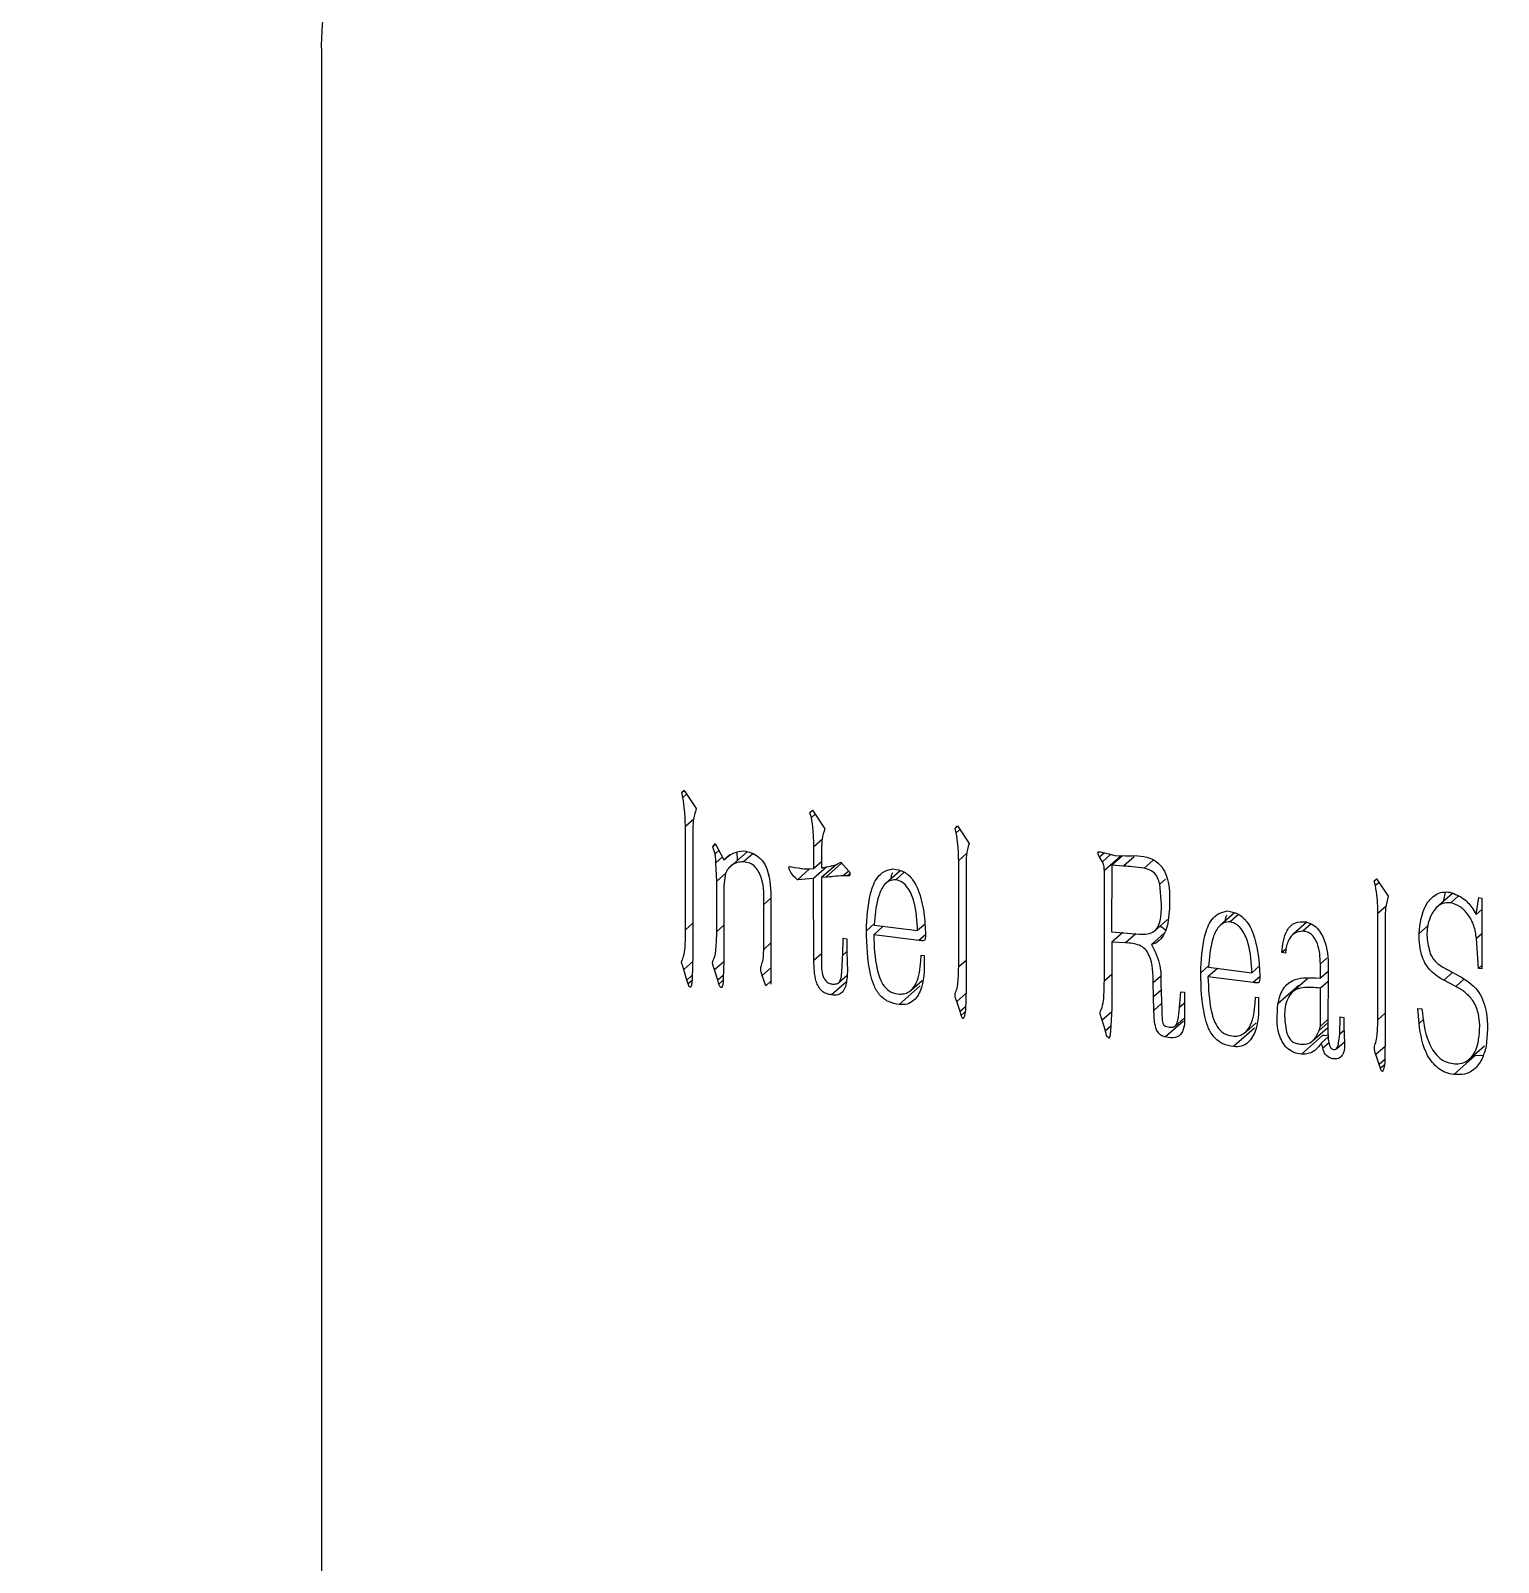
# Model space of a CAD drawing. Header units: millimetres. Extents: x 0 to 297, y 0 to 210.
# Drawn here: x 141.541 to 145.658, y 145.125 to 149.419 of the extents above; entities that cross this region are included whole.
import ezdxf

# ---------------------------------------------------------------- set-up
doc = ezdxf.new("R2010")
doc.units = ezdxf.units.MM
doc.layers.add('图框', color=7, linetype='Continuous')
doc.dimstyles.new('SLDDIMSTYLE0', dxfattribs={"dimtxt": 0.18, "dimasz": 1.016, "dimexe": 0, "dimexo": 0.0625, "dimgap": 0, "dimtad": 0, "dimtih": 1, "dimtoh": 1, "dimdec": 0, "dimrnd": 1e-09, "dimzin": 0, "dimdsep": 46, "dimtxsty": 'Standard', "dimblk1": 'DOT', "dimblk2": 'DOT', "dimsah": 1, "dimcen": 0.09, "dimadec": 0, "dimazin": 0, "dimtfac": 1.016, "dimtdec": 0, "dimtofl": 0, "dimtmove": 0, "dimatfit": 3, "dimldrblk": 'DOT', "dimfxl": 1, "dimfrac": 2, "dimtolj": 1, "dimtzin": 0, "dimarcsym": 0})

# ---------------------------------------------------------------- blocks, each defined once
blk = doc.blocks.new('_Dot')
at = {"color": 0, "linetype": 'ByBlock', "lineweight": -2}
blk.add_line((-0.5, 0), (-1, 0), dxfattribs=at)
at = {"color": 0, "linetype": 'ByBlock', "const_width": 0.5}
blk.add_lwpolyline([(-0.25, 0, 1), (0.25, 0, 1)], format="xyb", close=True, dxfattribs=at)

msp = doc.modelspace()

# ---------------------------------------------------------------- linework, layer by layer
at = {"color": 7, "linetype": 'Continuous', "lineweight": 25}
for p, q in [((142.3567, 149.3604), (142.3567, 144.332)), ((143.3675, 147.2829), (143.3738, 147.2892)), ((143.3741, 147.2887), (143.3675, 147.2829)), ((143.3706, 147.269), (143.3675, 147.2829)), ((143.3812, 147.2783), (143.3706, 147.269)), ((143.3738, 147.2892), (143.4083, 147.2381)), ((143.7271, 147.2264), (143.7342, 147.2335)), ((143.7346, 147.233), (143.7271, 147.2264)), ((143.7311, 147.2133), (143.7271, 147.2264)), ((143.7342, 147.2335), (143.7688, 147.1817)), ((143.4011, 147.2088), (143.3777, 147.1882)), ((143.3777, 146.8979), (143.3777, 147.1882)), ((143.7416, 147.2225), (143.7311, 147.2133)), ((144.1341, 147.1823), (144.1404, 147.1895)), ((144.1411, 147.1885), (144.1341, 147.1823)), ((144.1372, 147.1701), (144.1341, 147.1823)), ((144.1404, 147.1895), (144.1733, 147.1402)), ((143.3989, 147.1745), (143.3989, 146.828)), ((143.4545, 147.1311), (143.4616, 147.1405)), ((143.4627, 147.1383), (143.4545, 147.1311)), ((143.4616, 147.1405), (143.4859, 147.0948)), ((143.7609, 147.1509), (143.7382, 147.1309)), ((144.1474, 147.179), (144.1372, 147.1701)), ((143.4608, 147.1113), (143.4545, 147.1311)), ((143.4719, 147.1211), (143.4608, 147.1113)), ((143.4819, 147.1023), (143.4631, 147.0857)), ((143.5027, 147.1096), (143.4859, 147.0948)), ((143.5509, 147.117), (143.5031, 147.0749)), ((143.524, 147.0933), (143.523, 147.1157)), ((143.5669, 147.1116), (143.5408, 147.0885)), ((143.7382, 147.07), (143.7382, 147.1309)), ((144.1671, 147.1127), (144.1442, 147.0924)), ((144.553, 147.1141), (144.5393, 147.102)), ((144.5472, 147.0891), (144.5393, 147.102)), ((144.5707, 147.1099), (144.5472, 147.0891)), ((144.5487, 147.1151), (144.5652, 147.1114)), ((144.6003, 147.106), (144.5527, 147.064)), ((144.5652, 147.1114), (144.5817, 147.1069)), ((144.6037, 147.1058), (144.5738, 147.0794)), ((144.5817, 147.1069), (144.6123, 147.1054)), ((144.6366, 147.1031), (144.6068, 147.0769)), ((143.4654, 147.0341), (143.4631, 147.0857)), ((143.4904, 147.0561), (143.4654, 147.0341)), ((143.4905, 147.0569), (143.4859, 147.0227)), ((143.6714, 147.0761), (143.6832, 147.0731)), ((143.6832, 147.0731), (143.6942, 147.0717)), ((143.7261, 147.069), (143.6918, 147.0387)), ((143.7232, 147.0687), (143.7382, 147.07)), ((143.7741, 147.0749), (143.7374, 147.0424)), ((143.7593, 147.0887), (143.7382, 147.07)), ((143.7593, 147.0919), (143.7593, 147.0721)), ((143.8013, 147.0815), (143.7593, 147.0445)), ((143.7696, 147.074), (143.7845, 147.0768)), ((143.8159, 147.0849), (143.7711, 147.0453)), ((143.7964, 147.0771), (143.7963, 147.0796)), ((143.8064, 147.0836), (143.8135, 147.0875)), ((143.8135, 147.0875), (143.8362, 147.0625)), ((143.8358, 147.0629), (143.8205, 147.0494)), ((143.839, 147.0553), (143.8324, 147.0495)), ((143.9797, 147.0635), (143.9404, 147.0289)), ((143.9914, 147.0596), (143.9677, 147.0387)), ((144.1442, 146.7942), (144.1442, 147.0924)), ((144.1647, 147.0796), (144.1647, 146.7442)), ((144.5527, 146.7547), (144.5527, 147.064)), ((144.5738, 147.0794), (144.5731, 146.8929)), ((144.6068, 147.0769), (144.5738, 147.0794)), ((144.6894, 147.0935), (144.6642, 147.0712)), ((143.4654, 146.8932), (143.4654, 147.0341)), ((143.4859, 147.0227), (143.4851, 146.8108)), ((143.7374, 147.0424), (143.6918, 147.0387)), ((143.7382, 146.8122), (143.7374, 147.0424)), ((143.7711, 147.0453), (143.7593, 147.0445)), ((143.7593, 147.0445), (143.7593, 146.815)), ((143.8324, 147.0495), (143.8205, 147.0494)), ((144.7244, 147.0406), (144.7081, 147.0262)), ((145.3098, 147.0342), (145.3161, 147.0414)), ((145.3168, 147.0403), (145.3098, 147.0342)), ((145.313, 147.022), (145.3098, 147.0342)), ((145.3231, 147.0309), (145.313, 147.022)), ((145.3161, 147.0414), (145.349, 146.9921)), ((143.617, 146.9866), (143.5973, 146.9692)), ((143.5973, 146.8434), (143.5973, 146.9692)), ((143.6177, 146.9808), (143.6177, 146.7459)), ((145.529, 147), (145.4838, 146.9601)), ((145.5035, 146.9775), (145.5097, 147.0027)), ((145.5448, 146.9923), (145.5241, 146.974)), ((145.5955, 146.9412), (145.6034, 146.9885)), ((145.6034, 146.9885), (145.6112, 146.9867)), ((145.6112, 146.9867), (145.6112, 146.789)), ((144.6955, 146.8965), (144.73, 146.927)), ((144.9173, 146.9454), (144.878, 146.9107)), ((144.929, 146.9415), (144.9053, 146.9206)), ((145.3428, 146.9645), (145.3199, 146.9443)), ((145.3199, 146.6461), (145.3199, 146.9443)), ((145.3404, 146.9314), (145.3404, 146.596)), ((145.5861, 146.9574), (145.5955, 146.9412)), ((145.6112, 146.9551), (145.5955, 146.9412)), ((143.3989, 146.9166), (143.3777, 146.8979)), ((143.4854, 146.9109), (143.4654, 146.8932)), ((143.9076, 146.9154), (143.8853, 146.8957)), ((143.9325, 146.9079), (143.9057, 146.8844)), ((144.0328, 146.8683), (143.9057, 146.8844)), ((143.9081, 146.922), (143.9072, 146.9111)), ((143.9072, 146.9111), (144.0289, 146.8958)), ((144.0497, 146.9141), (144.0289, 146.8958)), ((144.0508, 146.8842), (144.0328, 146.8683)), ((144.5731, 146.8929), (144.6508, 146.8862)), ((144.6041, 146.8902), (144.5738, 146.8635)), ((144.641, 146.8871), (144.6123, 146.8618)), ((144.7205, 146.8884), (144.6853, 146.8574)), ((145.121, 146.9197), (145.0813, 146.8847)), ((145.1326, 146.9146), (145.1094, 146.8941)), ((145.4615, 146.9109), (145.4354, 146.8878)), ((145.6112, 146.887), (145.5963, 146.8739)), ((143.6177, 146.8615), (143.5973, 146.8434)), ((143.819, 146.8273), (143.8205, 146.8746)), ((143.8307, 146.8377), (143.819, 146.8273)), ((143.8205, 146.8746), (143.8307, 146.8733)), ((143.8307, 146.8733), (143.8307, 146.8267)), ((144.5738, 146.8635), (144.5738, 146.6768)), ((144.6123, 146.8618), (144.5738, 146.8635)), ((144.6971, 146.8606), (144.6853, 146.8574)), ((145.0614, 146.8441), (145.0504, 146.8344)), ((145.0615, 146.8448), (145.0606, 146.8331)), ((145.6018, 146.7894), (145.5963, 146.8739)), ((143.3982, 146.8092), (143.373, 146.7869)), ((143.3989, 146.828), (143.3966, 146.7626)), ((143.485, 146.8084), (143.4591, 146.7856)), ((143.4851, 146.8108), (143.4835, 146.7612)), ((143.7593, 146.8308), (143.7382, 146.8122)), ((144.0383, 146.81), (144.0391, 146.8272)), ((144.0391, 146.8272), (144.0477, 146.8262)), ((144.1647, 146.8122), (144.1442, 146.7942)), ((144.8452, 146.7973), (144.8229, 146.7776)), ((144.8457, 146.8039), (144.8448, 146.793)), ((144.9873, 146.796), (144.9665, 146.7777)), ((145.0606, 146.8331), (145.0504, 146.8344)), ((145.1769, 146.8184), (145.1588, 146.8024)), ((145.1588, 146.7621), (145.1588, 146.8024)), ((145.6112, 146.7977), (145.6018, 146.7894)), ((143.3817, 146.7574), (143.373, 146.7869)), ((143.3969, 146.7707), (143.3817, 146.7574)), ((143.3855, 146.7467), (143.3817, 146.7574)), ((143.3962, 146.7561), (143.3855, 146.7467)), ((143.4685, 146.7567), (143.4591, 146.7856)), ((143.4838, 146.7702), (143.4685, 146.7567)), ((143.4717, 146.746), (143.4685, 146.7567)), ((143.4831, 146.7561), (143.4717, 146.746)), ((143.6177, 146.7917), (143.5934, 146.7703)), ((143.6028, 146.7415), (143.5934, 146.7703)), ((143.6177, 146.7546), (143.6028, 146.7415)), ((143.8291, 146.7523), (143.7876, 146.7157)), ((143.8077, 146.7501), (143.8301, 146.7698)), ((144.0117, 146.7297), (144.0413, 146.7559)), ((144.5738, 146.7733), (144.5527, 146.7547)), ((144.7101, 146.767), (144.69, 146.7492)), ((144.8701, 146.7898), (144.8433, 146.7662)), ((144.9704, 146.7502), (144.8433, 146.7662)), ((144.8448, 146.793), (144.9665, 146.7777)), ((144.9884, 146.7661), (144.9704, 146.7502)), ((145.1221, 146.7605), (145.0807, 146.7239)), ((145.1446, 146.7631), (145.1588, 146.7621)), ((145.1807, 146.7815), (145.1588, 146.7621)), ((145.1804, 146.7536), (145.1588, 146.7345)), ((145.1808, 146.7823), (145.1791, 146.6275)), ((145.5295, 146.7786), (145.5044, 146.7565)), ((145.5383, 146.7396), (145.5044, 146.7565)), ((145.5194, 146.7839), (145.5469, 146.7694)), ((145.5602, 146.7589), (145.5383, 146.7396)), ((145.6112, 146.789), (145.6018, 146.7894)), ((143.3934, 146.7392), (143.3911, 146.7372)), ((143.4812, 146.7394), (143.478, 146.7366)), ((144.036, 146.7406), (143.9771, 146.6887)), ((144.1643, 146.7193), (144.1387, 146.6968)), ((144.1647, 146.7442), (144.1638, 146.6921)), ((144.6908, 146.7103), (144.69, 146.7492)), ((144.7118, 146.7289), (144.6908, 146.7103)), ((144.6916, 146.6723), (144.6908, 146.7103)), ((144.7113, 146.7474), (144.7136, 146.6735)), ((144.763, 146.6799), (144.7669, 146.7245)), ((144.7669, 146.7245), (144.7772, 146.7232)), ((144.7772, 146.7232), (144.7772, 146.6678)), ((144.9759, 146.6919), (144.9767, 146.7091)), ((144.9767, 146.7091), (144.9853, 146.708)), ((145.0984, 146.7422), (145.0395, 146.6902)), ((145.1588, 146.6284), (145.1588, 146.7345)), ((144.1482, 146.6688), (144.1387, 146.6968)), ((144.1629, 146.6818), (144.1482, 146.6688)), ((144.1513, 146.6581), (144.1482, 146.6688)), ((144.1615, 146.6671), (144.1513, 146.6581)), ((144.5733, 146.6685), (144.5464, 146.6447)), ((144.713, 146.6911), (144.6916, 146.6723)), ((144.7772, 146.6924), (144.763, 146.6799)), ((145.4322, 146.6779), (145.4433, 146.6765)), ((145.4354, 146.6355), (145.4322, 146.6779)), ((144.5558, 146.6151), (144.5464, 146.6447)), ((144.5709, 146.6284), (144.5558, 146.6151)), ((144.7746, 146.6418), (144.7245, 146.5977)), ((144.7509, 146.6282), (144.7753, 146.6497)), ((144.9737, 146.6225), (144.9147, 146.5706)), ((144.9493, 146.6116), (144.9789, 146.6377)), ((145.1364, 146.5865), (145.1793, 146.6243)), ((145.1792, 146.6371), (145.1548, 146.6155)), ((145.1548, 146.6155), (145.1588, 146.6284)), ((145.1793, 146.6465), (145.1588, 146.6284)), ((145.213, 146.6051), (145.2137, 146.6539)), ((145.2137, 146.6539), (145.2239, 146.6527)), ((145.2247, 146.6281), (145.2262, 146.5804)), ((145.3404, 146.6641), (145.3199, 146.6461)), ((145.4492, 146.6477), (145.4354, 146.6355)), ((144.5671, 146.5966), (144.5652, 146.5949)), ((145.1643, 146.6017), (145.1054, 146.5497)), ((145.1805, 146.5978), (145.1619, 146.5814)), ((145.1659, 146.5659), (145.1619, 146.5814)), ((145.183, 146.581), (145.1659, 146.5659)), ((145.2036, 146.5645), (145.2261, 146.5843)), ((145.2251, 146.6158), (145.213, 146.6051)), ((145.3404, 146.596), (145.3396, 146.544)), ((145.34, 146.5712), (145.3145, 146.5487)), ((145.3239, 146.5206), (145.3145, 146.5487)), ((145.5916, 146.5447), (145.5327, 146.4927)), ((145.5759, 146.5351), (145.619, 146.5731)), ((145.6147, 146.5455), (145.5916, 146.5447)), ((145.3386, 146.5336), (145.3239, 146.5206)), ((145.327, 146.5099), (145.3239, 146.5206)), ((145.3372, 146.519), (145.327, 146.5099))]:
    msp.add_line(p, q, dxfattribs=at)
msp.add_arc((143.0347, 149.3772), 0.6783, 81.3986, 181.4206, dxfattribs=at)
for points, knots in [([(143.3777, 147.1882), (143.3774, 147.2032), (143.3768, 147.2301), (143.3725, 147.2571), (143.3706, 147.269)], [0, 0, 0, 0, 0.559902, 1, 1, 1, 1]), ([(143.4083, 147.2381), (143.4048, 147.2267), (143.3984, 147.2064), (143.3988, 147.1842), (143.3989, 147.1745)], [0, 0, 0, 0, 0.559605, 1, 1, 1, 1]), ([(143.7382, 147.1309), (143.7377, 147.1463), (143.7369, 147.1737), (143.7329, 147.2012), (143.7311, 147.2133)], [0, 0, 0, 0, 0.559908, 1, 1, 1, 1]), ([(143.7688, 147.1817), (143.7656, 147.1721), (143.7603, 147.1563), (143.7597, 147.1324), (143.7594, 147.1122), (143.7594, 147.0987), (143.7593, 147.0919)], [0, 0, 0, 0, 0.339573, 0.559645, 0.779823, 1, 1, 1, 1]), ([(144.1442, 147.0924), (144.1439, 147.1069), (144.1433, 147.1327), (144.1391, 147.1587), (144.1372, 147.1701)], [0, 0, 0, 0, 0.560072, 1, 1, 1, 1]), ([(144.1733, 147.1402), (144.1702, 147.1293), (144.1648, 147.1097), (144.1647, 147.0888), (144.1647, 147.0796)], [0, 0, 0, 0, 0.5589682, 1, 1, 1, 1]), ([(143.4631, 147.0857), (143.463, 147.0904), (143.4628, 147.099), (143.4614, 147.1075), (143.4608, 147.1113)], [0, 0, 0, 0, 0.560357, 1, 1, 1, 1]), ([(143.4859, 147.0948), (143.4948, 147.1023), (143.5107, 147.1158), (143.5321, 147.1183), (143.5416, 147.1194)], [0, 0, 0, 0, 0.558474, 1, 1, 1, 1]), ([(143.5416, 147.1194), (143.5486, 147.118), (143.5627, 147.1153), (143.5825, 147.1041), (143.5983, 147.0872), (143.6163, 147.0458), (143.6171, 147.0097), (143.6177, 146.9808)], [0, 0, 0, 0, 0.12497, 0.250152, 0.375038, 0.50006, 1, 1, 1, 1]), ([(144.5393, 147.102), (144.5381, 147.1042), (144.5362, 147.1076), (144.5351, 147.1119), (144.5347, 147.1143), (144.535, 147.116), (144.5364, 147.117), (144.5387, 147.1172), (144.5429, 147.1168), (144.5464, 147.1158), (144.5487, 147.1151)], [0, 0, 0, 0, 0.2501216, 0.3890466, 0.4454338, 0.4994431, 0.5624274, 0.6249249, 0.7505851, 1, 1, 1, 1]), ([(144.6123, 147.1054), (144.6352, 147.1064), (144.6671, 147.1078), (144.7053, 147.0864), (144.7371, 147.0423), (144.7362, 146.9998), (144.7356, 146.9665)], [0, 0, 0, 0, 0.314881, 0.437896, 0.560943, 1, 1, 1, 1]), ([(143.5408, 147.0885), (143.5346, 147.0883), (143.5223, 147.0878), (143.508, 147.0794), (143.4964, 147.0696), (143.4925, 147.0611), (143.4905, 147.0569)], [0, 0, 0, 0, 0.280341, 0.560729, 0.781766, 1, 1, 1, 1]), ([(143.5973, 146.9692), (143.5979, 146.9932), (143.5989, 147.0292), (143.5796, 147.0706), (143.5588, 147.0865), (143.5468, 147.0879), (143.5408, 147.0885)], [0, 0, 0, 0, 0.501093, 0.749986, 0.874733, 1, 1, 1, 1]), ([(143.6918, 147.0387), (143.6873, 147.0427), (143.6784, 147.0508), (143.6704, 147.0629), (143.6681, 147.0709), (143.6681, 147.0739), (143.6692, 147.0754), (143.6706, 147.0758), (143.6714, 147.0761)], [0, 0, 0, 0, 0.376111, 0.748363, 0.875198, 0.906181, 0.937233, 1, 1, 1, 1]), ([(143.6942, 147.0717), (143.6997, 147.0707), (143.7093, 147.0689), (143.719, 147.0688), (143.7232, 147.0687)], [0, 0, 0, 0, 0.56092, 1, 1, 1, 1]), ([(143.7593, 147.0721), (143.7613, 147.0722), (143.7649, 147.0724), (143.7681, 147.0735), (143.7696, 147.074)], [0, 0, 0, 0, 0.557419, 1, 1, 1, 1]), ([(143.7845, 147.0768), (143.7887, 147.0777), (143.7964, 147.0791), (143.8034, 147.0822), (143.8064, 147.0836)], [0, 0, 0, 0, 0.560243, 1, 1, 1, 1]), ([(143.8362, 147.0625), (143.8372, 147.0611), (143.8391, 147.0583), (143.8395, 147.0541), (143.8387, 147.0512), (143.837, 147.0495), (143.8347, 147.0491), (143.8332, 147.0494), (143.8324, 147.0495)], [0, 0, 0, 0, 0.250202, 0.498111, 0.623991, 0.748813, 0.872999, 1, 1, 1, 1]), ([(143.8853, 146.8957), (143.8871, 146.9307), (143.8899, 146.9832), (143.9098, 147.0405), (143.9348, 147.0636), (143.9514, 147.0672), (143.9598, 147.069)], [0, 0, 0, 0, 0.500736, 0.750731, 0.875298, 1, 1, 1, 1]), ([(143.955, 147.0417), (143.9552, 147.045), (143.9554, 147.0511), (143.9581, 147.0562), (143.9593, 147.0586)], [0, 0, 0, 0, 0.534879, 1, 1, 1, 1]), ([(143.9598, 147.069), (143.9703, 147.0673), (143.9914, 147.0637), (144.025, 147.0313), (144.0424, 146.9781), (144.0495, 146.9255), (144.0509, 146.891), (144.0508, 146.8764), (144.0499, 146.8714), (144.0482, 146.8677), (144.0438, 146.8676), (144.0387, 146.8677), (144.0351, 146.8681), (144.0328, 146.8683)], [0, 0, 0, 0, 0.123804, 0.248678, 0.497998, 0.74907, 0.874688, 0.909885, 0.923656, 0.937133, 0.956855, 0.972346, 1, 1, 1, 1]), ([(144.5527, 147.064), (144.5525, 147.0688), (144.5522, 147.0773), (144.5487, 147.0855), (144.5472, 147.0891)], [0, 0, 0, 0, 0.5605718, 1, 1, 1, 1]), ([(144.6642, 147.0712), (144.6535, 147.0724), (144.6343, 147.0744), (144.6152, 147.0762), (144.6068, 147.0769)], [0, 0, 0, 0, 0.559993, 1, 1, 1, 1]), ([(144.7081, 147.0262), (144.7064, 147.0322), (144.703, 147.0441), (144.6895, 147.0639), (144.6738, 147.0684), (144.6642, 147.0712)], [0, 0, 0, 0, 0.281803, 0.561518, 1, 1, 1, 1]), ([(143.8205, 147.0494), (143.8112, 147.0489), (143.7947, 147.048), (143.7783, 147.0462), (143.7711, 147.0453)], [0, 0, 0, 0, 0.559968, 1, 1, 1, 1]), ([(143.9677, 147.0387), (143.9616, 147.0382), (143.9494, 147.0371), (143.9312, 147.0215), (143.914, 146.9832), (143.9104, 146.9465), (143.9081, 146.922)], [0, 0, 0, 0, 0.124515, 0.249658, 0.499085, 1, 1, 1, 1]), ([(144.0289, 146.8958), (144.0274, 146.923), (144.0253, 146.9637), (144.0071, 147.0101), (143.9876, 147.0324), (143.9743, 147.0366), (143.9677, 147.0387)], [0, 0, 0, 0, 0.500993, 0.750662, 0.875946, 1, 1, 1, 1]), ([(144.6508, 146.8862), (144.6584, 146.8858), (144.6736, 146.8851), (144.6949, 146.893), (144.7071, 146.9119), (144.7158, 146.9562), (144.7115, 146.9951), (144.7081, 147.0262)], [0, 0, 0, 0, 0.125388, 0.250178, 0.374478, 0.499852, 1, 1, 1, 1]), ([(145.3199, 146.9443), (145.3196, 146.9588), (145.3191, 146.9846), (145.3148, 147.0105), (145.313, 147.022)], [0, 0, 0, 0, 0.560072, 1, 1, 1, 1]), ([(144.7356, 146.9665), (144.7343, 146.9439), (144.7325, 146.9124), (144.7168, 146.8762), (144.7036, 146.8658), (144.6971, 146.8606)], [0, 0, 0, 0, 0.560738, 0.7820894, 1, 1, 1, 1]), ([(145.349, 146.9921), (145.346, 146.9812), (145.3406, 146.9616), (145.3404, 146.9407), (145.3404, 146.9314)], [0, 0, 0, 0, 0.558968, 1, 1, 1, 1]), ([(145.4354, 146.8878), (145.4385, 146.9161), (145.4432, 146.9586), (145.4752, 146.9944), (145.5004, 147.0052), (145.5147, 147.0041), (145.5218, 147.0035)], [0, 0, 0, 0, 0.498648, 0.748769, 0.874247, 1, 1, 1, 1]), ([(145.5241, 146.974), (145.5164, 146.974), (145.5011, 146.974), (145.4768, 146.9565), (145.4604, 146.923), (145.4548, 146.8771), (145.4628, 146.8462), (145.4668, 146.8309)], [0, 0, 0, 0, 0.124834, 0.250377, 0.499486, 0.750722, 1, 1, 1, 1]), ([(145.5218, 147.0035), (145.536, 146.9983), (145.5616, 146.9891), (145.5786, 146.9671), (145.5861, 146.9574)], [0, 0, 0, 0, 0.558793, 1, 1, 1, 1]), ([(145.5963, 146.8739), (145.5946, 146.8859), (145.5911, 146.9098), (145.5746, 146.941), (145.5514, 146.9646), (145.5332, 146.9709), (145.5241, 146.974)], [0, 0, 0, 0, 0.280977, 0.560594, 0.780631, 1, 1, 1, 1]), ([(144.8229, 146.7776), (144.8247, 146.8126), (144.8275, 146.8651), (144.8474, 146.9224), (144.8724, 146.9455), (144.8891, 146.9491), (144.8974, 146.9509)], [0, 0, 0, 0, 0.500736, 0.750731, 0.875298, 1, 1, 1, 1]), ([(144.8926, 146.9236), (144.8928, 146.9269), (144.893, 146.9329), (144.8957, 146.9381), (144.8969, 146.9405)], [0, 0, 0, 0, 0.534879, 1, 1, 1, 1]), ([(144.8974, 146.9509), (144.9079, 146.9491), (144.929, 146.9456), (144.9626, 146.9132), (144.98, 146.86), (144.9871, 146.8074), (144.9886, 146.7729), (144.9884, 146.7582), (144.9875, 146.7533), (144.9859, 146.7496), (144.9814, 146.7494), (144.9763, 146.7496), (144.9727, 146.75), (144.9704, 146.7502)], [0, 0, 0, 0, 0.123804, 0.248678, 0.497998, 0.74907, 0.874688, 0.909885, 0.923656, 0.937133, 0.956855, 0.972346, 1, 1, 1, 1]), ([(143.373, 146.7869), (143.3718, 146.7909), (143.3697, 146.7979), (143.3656, 146.8087), (143.3702, 146.8164), (143.3739, 146.8293), (143.3774, 146.8479), (143.3777, 146.8729), (143.3777, 146.8896), (143.3777, 146.8979)], [0, 0, 0, 0, 0.106726, 0.190247, 0.274024, 0.339934, 0.55982, 0.779867, 1, 1, 1, 1]), ([(143.4591, 146.7856), (143.458, 146.7894), (143.456, 146.7963), (143.4529, 146.8068), (143.4564, 146.8146), (143.4618, 146.8263), (143.4635, 146.845), (143.4654, 146.8688), (143.4654, 146.8851), (143.4654, 146.8932)], [0, 0, 0, 0, 0.1067902, 0.1904337, 0.2743284, 0.3401953, 0.5593893, 0.7796896, 1, 1, 1, 1]), ([(143.9771, 146.6887), (143.967, 146.6905), (143.9468, 146.6942), (143.9207, 146.7151), (143.9047, 146.7433), (143.8879, 146.8039), (143.8864, 146.8549), (143.8853, 146.8957)], [0, 0, 0, 0, 0.124582, 0.249128, 0.373901, 0.499336, 1, 1, 1, 1]), ([(143.9057, 146.8844), (143.907, 146.8519), (143.9089, 146.8034), (143.9272, 146.7453), (143.9541, 146.7211), (143.9705, 146.7189), (143.9786, 146.7178)], [0, 0, 0, 0, 0.501492, 0.750787, 0.875542, 1, 1, 1, 1]), ([(144.7245, 146.8967), (144.7197, 146.901), (144.7144, 146.9058), (144.708, 146.9069), (144.7073, 146.907)], [0, 0, 0, 0, 0.894659, 1, 1, 1, 1]), ([(144.9053, 146.9206), (144.8992, 146.9201), (144.887, 146.919), (144.8688, 146.9034), (144.8516, 146.8651), (144.848, 146.8284), (144.8457, 146.8039)], [0, 0, 0, 0, 0.124515, 0.249658, 0.499085, 1, 1, 1, 1]), ([(144.9665, 146.7777), (144.965, 146.8049), (144.9629, 146.8456), (144.9447, 146.892), (144.9252, 146.9143), (144.9119, 146.9185), (144.9053, 146.9206)], [0, 0, 0, 0, 0.500993, 0.750662, 0.875946, 1, 1, 1, 1]), ([(145.0504, 146.8344), (145.0529, 146.8562), (145.056, 146.8835), (145.0737, 146.9093), (145.0911, 146.9212), (145.1077, 146.9209), (145.1188, 146.9207)], [0, 0, 0, 0, 0.4991635, 0.6249954, 0.7505075, 1, 1, 1, 1]), ([(145.1094, 146.8941), (145.1021, 146.8934), (145.0875, 146.892), (145.0692, 146.8735), (145.0644, 146.8557), (145.0615, 146.8448)], [0, 0, 0, 0, 0.279688, 0.560124, 1, 1, 1, 1]), ([(145.1588, 146.8024), (145.1579, 146.8214), (145.1568, 146.8451), (145.1448, 146.8718), (145.1361, 146.884), (145.1233, 146.8922), (145.114, 146.8935), (145.1094, 146.8941)], [0, 0, 0, 0, 0.499617, 0.624928, 0.74993, 0.874871, 1, 1, 1, 1]), ([(145.1188, 146.9207), (145.1252, 146.9184), (145.1381, 146.9139), (145.1586, 146.8939), (145.1806, 146.8492), (145.1807, 146.8091), (145.1808, 146.7823)], [0, 0, 0, 0, 0.12511, 0.250289, 0.499381, 1, 1, 1, 1]), ([(145.5044, 146.7565), (145.4917, 146.7644), (145.4661, 146.7801), (145.4375, 146.8283), (145.4362, 146.8652), (145.4354, 146.8878)], [0, 0, 0, 0, 0.280578, 0.560212, 1, 1, 1, 1]), ([(143.5934, 146.7703), (143.5917, 146.7745), (143.5882, 146.7827), (143.5892, 146.7971), (143.5955, 146.8102), (143.597, 146.8268), (143.5972, 146.8379), (143.5973, 146.8434)], [0, 0, 0, 0, 0.1711575, 0.3361328, 0.5574722, 0.7786179, 1, 1, 1, 1]), ([(144.69, 146.7492), (144.6895, 146.7755), (144.689, 146.8084), (144.6685, 146.8449), (144.6445, 146.8593), (144.6252, 146.8608), (144.6123, 146.8618)], [0, 0, 0, 0, 0.499755, 0.62497, 0.74952, 1, 1, 1, 1]), ([(144.6853, 146.8574), (144.6948, 146.8375), (144.7119, 146.8016), (144.7114, 146.7641), (144.7113, 146.7474)], [0, 0, 0, 0, 0.556045, 1, 1, 1, 1]), ([(143.7876, 146.7157), (143.7827, 146.7166), (143.773, 146.7183), (143.7594, 146.7263), (143.75, 146.739), (143.7388, 146.7676), (143.7385, 146.7924), (143.7382, 146.8122)], [0, 0, 0, 0, 0.125204, 0.250077, 0.374837, 0.500089, 1, 1, 1, 1]), ([(143.7593, 146.815), (143.7588, 146.8007), (143.7582, 146.7828), (143.7661, 146.762), (143.7727, 146.7528), (143.7825, 146.7464), (143.7895, 146.7461), (143.7931, 146.746)], [0, 0, 0, 0, 0.500837, 0.625676, 0.751444, 0.875166, 1, 1, 1, 1]), ([(143.8307, 146.8267), (143.8319, 146.8029), (143.8333, 146.7731), (143.8271, 146.7391), (143.8201, 146.7235), (143.8053, 146.7141), (143.7935, 146.7152), (143.7876, 146.7157)], [0, 0, 0, 0, 0.501434, 0.626775, 0.751478, 0.875316, 1, 1, 1, 1]), ([(143.7931, 146.746), (143.7971, 146.7462), (143.8031, 146.7464), (143.8093, 146.7511), (143.815, 146.7611), (143.817, 146.7876), (143.8182, 146.8114), (143.819, 146.8273)], [0, 0, 0, 0, 0.124294, 0.186761, 0.24935, 0.498793, 1, 1, 1, 1]), ([(144.0477, 146.8262), (144.048, 146.7956), (144.0485, 146.7497), (144.0252, 146.7028), (143.9998, 146.688), (143.9847, 146.6884), (143.9771, 146.6887)], [0, 0, 0, 0, 0.501094, 0.750225, 0.874809, 1, 1, 1, 1]), ([(143.9786, 146.7178), (143.9838, 146.7181), (143.9942, 146.7187), (144.0123, 146.7279), (144.0327, 146.7576), (144.0361, 146.789), (144.0383, 146.81)], [0, 0, 0, 0, 0.125218, 0.250744, 0.499192, 1, 1, 1, 1]), ([(144.1387, 146.6968), (144.1363, 146.7033), (144.1318, 146.7148), (144.1396, 146.7316), (144.1423, 146.7506), (144.1436, 146.7723), (144.144, 146.7869), (144.1442, 146.7942)], [0, 0, 0, 0, 0.190689, 0.339358, 0.559341, 0.77967, 1, 1, 1, 1]), ([(145.4668, 146.8309), (145.47, 146.8249), (145.4763, 146.8129), (145.4951, 146.7969), (145.5102, 146.7888), (145.5194, 146.7839)], [0, 0, 0, 0, 0.279917, 0.559526, 1, 1, 1, 1]), ([(143.3966, 146.7626), (143.3965, 146.758), (143.3963, 146.751), (143.3947, 146.7433), (143.3936, 146.7395), (143.3928, 146.7379), (143.3923, 146.7372), (143.392, 146.7369), (143.3915, 146.737), (143.3913, 146.7371), (143.3911, 146.7372)], [0, 0, 0, 0, 0.498709, 0.749489, 0.872499, 0.937722, 0.954291, 0.96873, 0.983311, 1, 1, 1, 1]), ([(143.4835, 146.7612), (143.4834, 146.7542), (143.4832, 146.7462), (143.4809, 146.7381), (143.48, 146.7366), (143.4792, 146.7362), (143.4786, 146.7362), (143.4782, 146.7364), (143.478, 146.7366)], [0, 0, 0, 0, 0.749028, 0.872786, 0.93805, 0.952984, 0.967436, 1, 1, 1, 1]), ([(144.5464, 146.6447), (144.545, 146.6487), (144.5432, 146.6542), (144.541, 146.6613), (144.5399, 146.6679), (144.5443, 146.6737), (144.5481, 146.6866), (144.5516, 146.705), (144.5518, 146.7299), (144.5524, 146.7464), (144.5527, 146.7547)], [0, 0, 0, 0, 0.1067367, 0.1485615, 0.1900844, 0.2740698, 0.3399966, 0.5597098, 0.7798498, 1, 1, 1, 1]), ([(144.9147, 146.5706), (144.9046, 146.5724), (144.8844, 146.576), (144.8583, 146.5969), (144.8423, 146.6252), (144.8255, 146.6858), (144.824, 146.7368), (144.8229, 146.7776)], [0, 0, 0, 0, 0.124582, 0.249128, 0.373901, 0.499336, 1, 1, 1, 1]), ([(144.8433, 146.7662), (144.8446, 146.7338), (144.8465, 146.6853), (144.8648, 146.6272), (144.8918, 146.603), (144.9081, 146.6008), (144.9162, 146.5997)], [0, 0, 0, 0, 0.501492, 0.750787, 0.875542, 1, 1, 1, 1]), ([(145.0395, 146.6902), (145.0426, 146.7037), (145.0489, 146.7305), (145.085, 146.7654), (145.122, 146.764), (145.1446, 146.7631)], [0, 0, 0, 0, 0.281624, 0.560938, 1, 1, 1, 1]), ([(145.5469, 146.7694), (145.5661, 146.7575), (145.6044, 146.7338), (145.6314, 146.6555), (145.6266, 146.6029), (145.6237, 146.5706)], [0, 0, 0, 0, 0.2805318, 0.5588, 1, 1, 1, 1]), ([(143.3911, 146.7372), (143.3901, 146.7377), (143.3881, 146.7387), (143.3868, 146.7425), (143.386, 146.7451), (143.3855, 146.7467)], [0, 0, 0, 0, 0.27728, 0.560103, 1, 1, 1, 1]), ([(143.478, 146.7366), (143.477, 146.7371), (143.4751, 146.7382), (143.473, 146.7418), (143.4722, 146.7444), (143.4717, 146.746)], [0, 0, 0, 0, 0.277928, 0.558766, 1, 1, 1, 1]), ([(144.9853, 146.708), (144.9856, 146.6774), (144.9861, 146.6316), (144.9628, 146.5847), (144.9374, 146.5699), (144.9223, 146.5703), (144.9147, 146.5706)], [0, 0, 0, 0, 0.501094, 0.750225, 0.874809, 1, 1, 1, 1]), ([(145.1588, 146.7345), (145.1419, 146.7362), (145.1166, 146.7389), (145.0843, 146.7298), (145.0636, 146.7044), (145.0552, 146.6624), (145.0609, 146.6282), (145.0638, 146.6112)], [0, 0, 0, 0, 0.25044, 0.375671, 0.5005, 0.75036, 1, 1, 1, 1]), ([(145.6057, 146.6283), (145.6048, 146.6408), (145.6029, 146.6657), (145.5886, 146.6998), (145.5646, 146.7243), (145.5471, 146.7345), (145.5383, 146.7396)], [0, 0, 0, 0, 0.280738, 0.559719, 0.779527, 1, 1, 1, 1]), ([(144.1638, 146.6921), (144.1637, 146.6806), (144.1635, 146.6662), (144.159, 146.6528), (144.1577, 146.6499), (144.1574, 146.6493), (144.157, 146.6491), (144.1566, 146.6492), (144.1563, 146.6494), (144.1561, 146.6496)], [0, 0, 0, 0, 0.748125, 0.935307, 0.954205, 0.970621, 0.977212, 0.983693, 1, 1, 1, 1]), ([(144.5738, 146.6768), (144.5729, 146.6628), (144.5716, 146.6419), (144.5704, 146.6174), (144.569, 146.6053), (144.5679, 146.5994), (144.5671, 146.5965), (144.5667, 146.5951), (144.5662, 146.5947), (144.5657, 146.5946), (144.5654, 146.5948), (144.5652, 146.5949)], [0, 0, 0, 0, 0.49973, 0.749658, 0.874277, 0.937175, 0.967754, 0.984898, 0.988479, 0.991905, 1, 1, 1, 1]), ([(144.7245, 146.5977), (144.7209, 146.5986), (144.7138, 146.6005), (144.7014, 146.6102), (144.6926, 146.6364), (144.692, 146.6579), (144.6916, 146.6723)], [0, 0, 0, 0, 0.125072, 0.249788, 0.498592, 1, 1, 1, 1]), ([(144.7136, 146.6735), (144.7138, 146.6636), (144.7141, 146.6511), (144.7158, 146.636), (144.7224, 146.6267), (144.7303, 146.6261), (144.7356, 146.6256)], [0, 0, 0, 0, 0.50119, 0.628133, 0.750626, 1, 1, 1, 1]), ([(144.7772, 146.6678), (144.7783, 146.6483), (144.7796, 146.6239), (144.7647, 146.6013), (144.7482, 146.5934), (144.734, 146.596), (144.7245, 146.5977)], [0, 0, 0, 0, 0.500388, 0.625277, 0.750288, 1, 1, 1, 1]), ([(144.7356, 146.6256), (144.7386, 146.6251), (144.7446, 146.6241), (144.755, 146.6301), (144.7608, 146.6506), (144.7621, 146.6682), (144.763, 146.6799)], [0, 0, 0, 0, 0.125038, 0.249447, 0.498519, 1, 1, 1, 1]), ([(144.9162, 146.5997), (144.9214, 146.6), (144.9318, 146.6006), (144.9499, 146.6098), (144.9703, 146.6395), (144.9737, 146.6709), (144.9759, 146.6919)], [0, 0, 0, 0, 0.125218, 0.250744, 0.499192, 1, 1, 1, 1]), ([(145.1054, 146.5497), (145.0983, 146.5507), (145.0841, 146.5526), (145.0647, 146.5654), (145.0509, 146.5838), (145.0342, 146.6256), (145.0371, 146.6615), (145.0395, 146.6902)], [0, 0, 0, 0, 0.124958, 0.249829, 0.374808, 0.500261, 1, 1, 1, 1]), ([(145.4433, 146.6765), (145.4467, 146.645), (145.4519, 146.598), (145.4811, 146.547), (145.508, 146.527), (145.5235, 146.5243), (145.5312, 146.523)], [0, 0, 0, 0, 0.500901, 0.750135, 0.874985, 1, 1, 1, 1]), ([(144.1561, 146.6496), (144.1548, 146.651), (144.1526, 146.6536), (144.1517, 146.6567), (144.1513, 146.6581)], [0, 0, 0, 0, 0.560579, 1, 1, 1, 1]), ([(145.1791, 146.6275), (145.1793, 146.6156), (145.1796, 146.5978), (145.1827, 146.5783), (145.1859, 146.5696), (145.1887, 146.5657), (145.1928, 146.5632), (145.1958, 146.5629), (145.1973, 146.5627)], [0, 0, 0, 0, 0.500327, 0.750204, 0.812764, 0.875176, 0.93752, 1, 1, 1, 1]), ([(145.2239, 146.6527), (145.2241, 146.6481), (145.2245, 146.6399), (145.2246, 146.6317), (145.2247, 146.6281)], [0, 0, 0, 0, 0.5600457, 1, 1, 1, 1]), ([(145.3145, 146.5487), (145.312, 146.5551), (145.3076, 146.5667), (145.3154, 146.5835), (145.3181, 146.6024), (145.3194, 146.6242), (145.3197, 146.6388), (145.3199, 146.6461)], [0, 0, 0, 0, 0.190689, 0.339358, 0.559341, 0.77967, 1, 1, 1, 1]), ([(145.5327, 146.4927), (145.5252, 146.4939), (145.5101, 146.4964), (145.4826, 146.5131), (145.4461, 146.558), (145.4397, 146.6045), (145.4354, 146.6355)], [0, 0, 0, 0, 0.125618, 0.251091, 0.501087, 1, 1, 1, 1]), ([(145.5312, 146.523), (145.5376, 146.5226), (145.5504, 146.5217), (145.5738, 146.53), (145.6022, 146.5637), (145.6043, 146.6025), (145.6057, 146.6283)], [0, 0, 0, 0, 0.1259239, 0.2515124, 0.5016348, 1, 1, 1, 1]), ([(144.5652, 146.5949), (144.5636, 146.5963), (144.5602, 146.5992), (144.5575, 146.6065), (144.5565, 146.6118), (144.5558, 146.6151)], [0, 0, 0, 0, 0.274069, 0.556852, 1, 1, 1, 1]), ([(145.0638, 146.6112), (145.0653, 146.6068), (145.0684, 146.598), (145.0762, 146.5867), (145.087, 146.5806), (145.094, 146.5792), (145.0975, 146.5785)], [0, 0, 0, 0, 0.280791, 0.560009, 0.779831, 1, 1, 1, 1]), ([(145.0975, 146.5785), (145.105, 146.5776), (145.1198, 146.5759), (145.1427, 146.5886), (145.1502, 146.6053), (145.1548, 146.6155)], [0, 0, 0, 0, 0.28156, 0.560524, 1, 1, 1, 1]), ([(145.1619, 146.5814), (145.1541, 146.5711), (145.1431, 146.5569), (145.121, 146.5495), (145.1106, 146.5496), (145.1054, 146.5497)], [0, 0, 0, 0, 0.559968, 0.779814, 1, 1, 1, 1]), ([(145.1803, 146.6025), (145.1801, 146.6024), (145.1752, 146.6007), (145.1697, 146.6012), (145.1643, 146.6017)], [0, 0, 0, 0, 0.036334, 1, 1, 1, 1]), ([(145.2262, 146.5804), (145.2263, 146.5712), (145.2264, 146.5575), (145.2178, 146.5422), (145.2065, 146.5355), (145.1927, 146.5359), (145.1796, 146.5413), (145.1691, 146.5521), (145.1669, 146.5613), (145.1659, 146.5659)], [0, 0, 0, 0, 0.250918, 0.375579, 0.500314, 0.624885, 0.750504, 0.874792, 1, 1, 1, 1]), ([(145.1973, 146.5627), (145.1983, 146.5627), (145.2004, 146.5627), (145.2041, 146.5643), (145.208, 146.5704), (145.2107, 146.5845), (145.212, 146.5968), (145.213, 146.6051)], [0, 0, 0, 0, 0.063272, 0.124807, 0.25011, 0.499774, 1, 1, 1, 1]), ([(145.3396, 146.544), (145.3394, 146.5325), (145.3392, 146.5181), (145.3348, 146.5047), (145.3335, 146.5017), (145.3331, 146.5012), (145.3328, 146.501), (145.3323, 146.5011), (145.332, 146.5013), (145.3318, 146.5015)], [0, 0, 0, 0, 0.748125, 0.935307, 0.954205, 0.970621, 0.977212, 0.983693, 1, 1, 1, 1]), ([(145.6237, 146.5706), (145.6201, 146.5586), (145.6129, 146.5344), (145.5927, 146.5058), (145.5633, 146.4913), (145.5429, 146.4922), (145.5327, 146.4927)], [0, 0, 0, 0, 0.280454, 0.560354, 0.780181, 1, 1, 1, 1]), ([(145.3318, 146.5015), (145.3305, 146.5029), (145.3283, 146.5054), (145.3274, 146.5086), (145.327, 146.5099)], [0, 0, 0, 0, 0.560579, 1, 1, 1, 1])]:
    msp.add_open_spline(points, degree=3, knots=knots, dxfattribs=at)

# ---------------------------------------------------------------- leaders
at = {"layer": '图框'}
msp.add_leader([(149.2669, 159.0517), (100.4269, 110.6322)], dimstyle='SLDDIMSTYLE0', dxfattribs=at)

doc.saveas('drawing.dxf')
